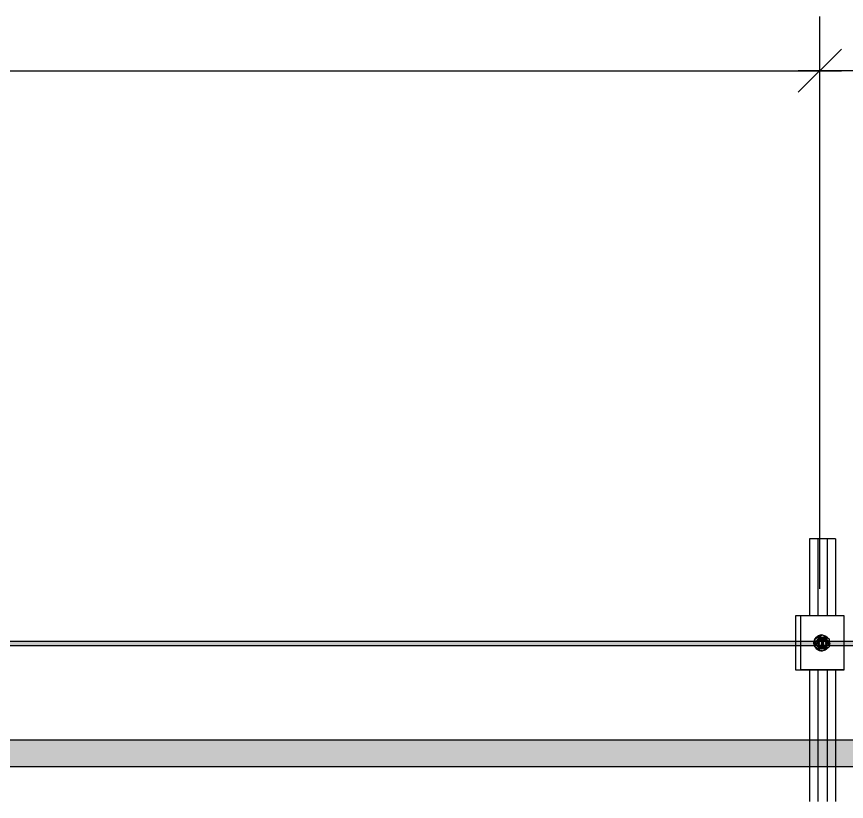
# Model space of a CAD drawing. Header units: millimetres. Extents: x 1732 to 2060, y 1135 to 1322.
# Drawn here: x 1850.17 to 1875.6, y 1285.95 to 1310.01 of the extents above; entities that cross this region are included whole.
import ezdxf

# ---------------------------------------------------------------- set-up
doc = ezdxf.new("R2010")
doc.units = ezdxf.units.MM
doc.layers.get('Defpoints').update_dxf_attribs({"color": 2})
doc.layers.add('text', color=7, linetype='Continuous')
doc.styles.add('MASTER', font='cordia.shx', dxfattribs={"width": 1.1})
doc.dimstyles.new('E0025', dxfattribs={"dimscale": 0.025, "dimtxt": 1.6, "dimasz": 1.6, "dimexe": 2, "dimexo": 1, "dimgap": 2, "dimtad": 1, "dimtih": 1, "dimtoh": 1, "dimdec": 4, "dimzin": 0, "dimdsep": 46, "dimlunit": 6, "dimtxsty": 'MASTER', "dimblk": 'AA', "dimcen": 1, "dimclrd": 256, "dimclre": 256, "dimclrt": 256, "dimadec": 0, "dimazin": 0, "dimtfac": 1, "dimtdec": 4, "dimtix": 1, "dimtmove": 2, "dimatfit": 3, "dimfxl": 1, "dimtolj": 1, "dimtzin": 0, "dimarcsym": 0})

# ---------------------------------------------------------------- blocks, each defined once
blk = doc.blocks.new('A$C9f13dd22')
at = {"color": 3, "linetype": 'Continuous'}
for p, q in [((-0.00707, 0.00049), (-0.00751, -0.00027)), ((-0.00715, 0.00059), (-0.00718, 0.0003)), ((-0.00692, 0.00154), (-0.00715, 0.00059)), ((-0.00665, 0.00122), (-0.00707, 0.00049)), ((-0.00657, 0.00245), (-0.00692, 0.00154)), ((-0.00624, 0.00194), (-0.00665, 0.00122)), ((-0.0061, 0.0033), (-0.00657, 0.00245)), ((-0.00643, 0.00161), (-0.00642, 0.00166)), ((-0.00642, 0.00166), (-0.00623, 0.00212)), ((-0.00583, 0.00265), (-0.00624, 0.00194)), ((-0.00623, 0.00212), (-0.00602, 0.00257)), ((-0.00552, 0.00409), (-0.0061, 0.0033)), ((-0.00602, 0.00257), (-0.00577, 0.003)), ((-0.00542, 0.00336), (-0.00583, 0.00265)), ((-0.00577, 0.003), (-0.0055, 0.00341)), ((-0.00484, 0.00479), (-0.00552, 0.00409)), ((-0.00545, 0.00057), (-0.00551, -0.00021)), ((-0.0055, 0.00341), (-0.00519, 0.0038)), ((-0.00528, 0.00134), (-0.00545, 0.00057)), ((-0.00502, 0.00406), (-0.00542, 0.00336)), ((-0.00501, 0.00207), (-0.00528, 0.00134)), ((-0.00519, 0.0038), (-0.00512, 0.00388)), ((-0.0046, 0.00476), (-0.00502, 0.00406)), ((-0.00463, 0.00276), (-0.00501, 0.00207)), ((-0.00438, 0.00515), (-0.00484, 0.00479)), ((-0.00416, 0.00339), (-0.00463, 0.00276)), ((-0.00419, 0.00548), (-0.0046, 0.00476)), ((-0.00439, 0.00012), (-0.00429, 0.00077)), ((-0.00439, -0.00054), (-0.00439, 0.00012)), ((-0.00429, 0.00077), (-0.00409, 0.0014)), ((-0.00375, 0.00622), (-0.00419, 0.00548)), ((-0.00361, 0.00394), (-0.00416, 0.00339)), ((-0.00409, 0.0014), (-0.00381, 0.00199)), ((-0.00394, 0.00065), (-0.004, -0.00004)), ((-0.00376, 0.00133), (-0.00394, 0.00065)), ((-0.00381, 0.00199), (-0.00344, 0.00253)), ((-0.00346, 0.00196), (-0.00376, 0.00133)), ((-0.00288, 0.00623), (-0.00375, 0.00622)), ((-0.00298, 0.00441), (-0.00361, 0.00394)), ((-0.0035, -0.00001), (-0.00349, 0.00024)), ((-0.00349, 0.00024), (-0.00346, 0.00049)), ((-0.00306, 0.00253), (-0.00346, 0.00196)), ((-0.00346, 0.00049), (-0.00296, 0.00051)), ((0.00346, 0.00049), (-0.00346, 0.00049)), ((-0.00344, 0.00253), (-0.00299, 0.00301)), ((-0.00257, 0.00302), (-0.00306, 0.00253)), ((-0.00299, 0.00301), (-0.00247, 0.00342)), ((-0.00229, 0.00479), (-0.00298, 0.00441)), ((-0.00284, 0.00099), (-0.00296, 0.00051)), ((-0.00296, 0.00051), (0.00296, 0.00051)), ((-0.00205, 0.00624), (-0.00288, 0.00623)), ((-0.00264, 0.00144), (-0.00284, 0.00099)), ((-0.00236, 0.00186), (-0.00264, 0.00144)), ((-0.002, 0.00342), (-0.00257, 0.00302)), ((-0.00247, 0.00342), (-0.00189, 0.00375)), ((-0.00233, 0.00626), (-0.0024, 0.00623)), ((-0.00203, 0.00222), (-0.00236, 0.00186)), ((-0.00139, 0.00651), (-0.00233, 0.00626)), ((-0.00155, 0.00506), (-0.00229, 0.00479)), ((-0.00123, 0.00624), (-0.00205, 0.00624)), ((-0.00164, 0.00252), (-0.00203, 0.00222)), ((-0.00137, 0.00371), (-0.002, 0.00342)), ((-0.00189, 0.00375), (-0.00128, 0.00399)), ((-0.0012, 0.00276), (-0.00164, 0.00252)), ((-0.00078, 0.00523), (-0.00155, 0.00506)), ((-0.00046, 0.00664), (-0.00139, 0.00651)), ((-0.00069, 0.00389), (-0.00137, 0.00371)), ((-0.00128, 0.00399), (-0.00064, 0.00413)), ((-0.00041, 0.00625), (-0.00123, 0.00624)), ((-0.00074, 0.00292), (-0.0012, 0.00276)), ((0, 0.00528), (-0.00078, 0.00523)), ((-0.00025, 0.003), (-0.00074, 0.00292)), ((0, 0.00396), (-0.00069, 0.00389)), ((-0.00064, 0.00413), (0, 0.00418)), ((-0.00046, 0.00663), (-0.00046, 0.00664)), ((-0.00042, 0.00663), (-0.00046, 0.00664)), ((-0.00046, 0.00662), (-0.00046, 0.00663)), ((-0.00046, 0.00663), (-0.00046, 0.00663)), ((-0.00046, 0.0066), (-0.00046, 0.00662)), ((-0.00045, 0.00657), (-0.00046, 0.0066)), ((-0.00045, 0.00654), (-0.00045, 0.00657)), ((-0.00045, 0.0065), (-0.00045, 0.00654)), ((-0.00045, 0.00645), (-0.00045, 0.0065)), ((-0.00044, 0.00641), (-0.00045, 0.00645)), ((-0.00044, 0.00636), (-0.00044, 0.00641)), ((-0.00044, 0.00627), (-0.00044, 0.00636)), ((-0.00044, 0.00625), (-0.00044, 0.00627)), ((-0.00038, 0.00661), (-0.00042, 0.00663)), ((0.00041, 0.00625), (-0.00041, 0.00625)), ((-0.00035, 0.00658), (-0.00038, 0.00661)), ((-0.00033, 0.00655), (-0.00035, 0.00658)), ((-0.00033, 0.00652), (-0.00033, 0.00655)), ((-0.00032, 0.0065), (-0.00033, 0.00652)), ((-0.00032, 0.00647), (-0.00032, 0.0065)), ((-0.00032, 0.00644), (-0.00032, 0.00647)), ((-0.00031, 0.00639), (-0.00032, 0.00644)), ((-0.00031, 0.00635), (-0.00031, 0.00639)), ((-0.00031, 0.00629), (-0.00031, 0.00635)), ((-0.00031, 0.00625), (-0.00031, 0.00629)), ((0.00025, 0.003), (-0.00025, 0.003)), ((0.00078, 0.00523), (0, 0.00528)), ((0, 0.00418), (0.00064, 0.00413)), ((0.00069, 0.00389), (0, 0.00396)), ((0.00074, 0.00292), (0.00025, 0.003)), ((0.00031, 0.0063), (0.0003, 0.00625)), ((0.00032, 0.00638), (0.00031, 0.00636)), ((0.00031, 0.00634), (0.00032, 0.00636)), ((0.00031, 0.00636), (0.00031, 0.00633)), ((0.00031, 0.0063), (0.00031, 0.00634)), ((0.00031, 0.00633), (0.00031, 0.0063)), ((0.00033, 0.00641), (0.00032, 0.00638)), ((0.00033, 0.00641), (0.00032, 0.00636)), ((0.00032, 0.00636), (0.00038, 0.0064)), ((0.00036, 0.00644), (0.00033, 0.00641)), ((0.00035, 0.00644), (0.00033, 0.00641)), ((0.00037, 0.00646), (0.00035, 0.00644)), ((0.00043, 0.0065), (0.00037, 0.00646)), ((0.00039, 0.00645), (0.00038, 0.0064)), ((0.00038, 0.0064), (0.00038, 0.0064)), ((0.00038, 0.0064), (0.00038, 0.0064)), ((0.00038, 0.0064), (0.00039, 0.00639)), ((0.00042, 0.00649), (0.00039, 0.00645)), ((0.00039, 0.00639), (0.00039, 0.00639)), ((0.00039, 0.00639), (0.00039, 0.00637)), ((0.00039, 0.00637), (0.00039, 0.00635)), ((0.00039, 0.00635), (0.0004, 0.00633)), ((0.0004, 0.00633), (0.0004, 0.0063)), ((0.0004, 0.0063), (0.0004, 0.00627)), ((0.0004, 0.00627), (0.0004, 0.00625)), ((0.00123, 0.00624), (0.00041, 0.00625)), ((0.00043, 0.0065), (0.00042, 0.00649)), ((0.00046, 0.00652), (0.00043, 0.0065)), ((0.00051, 0.00653), (0.00046, 0.00652)), ((0.00051, 0.00653), (0.00052, 0.00652)), ((0.00144, 0.0064), (0.00051, 0.00653)), ((0.00051, 0.00653), (0.00051, 0.00653)), ((0.00052, 0.00652), (0.00052, 0.00652)), ((0.00052, 0.00652), (0.00052, 0.00651)), ((0.00052, 0.00651), (0.00052, 0.00649)), ((0.00052, 0.00649), (0.00052, 0.00646)), ((0.00052, 0.00646), (0.00052, 0.00643)), ((0.00052, 0.00643), (0.00053, 0.00639)), ((0.00053, 0.00639), (0.00053, 0.00635)), ((0.00053, 0.00635), (0.00053, 0.0063)), ((0.00053, 0.0063), (0.00053, 0.00625)), ((0.00053, 0.00625), (0.00053, 0.00625)), ((0.00064, 0.00413), (0.00128, 0.00399)), ((0.00137, 0.00371), (0.00069, 0.00389)), ((0.0012, 0.00276), (0.00074, 0.00292)), ((0.00155, 0.00506), (0.00078, 0.00523)), ((0.00164, 0.00252), (0.0012, 0.00276)), ((0.00205, 0.00624), (0.00123, 0.00624)), ((0.00128, 0.00399), (0.00189, 0.00375)), ((0.002, 0.00342), (0.00137, 0.00371)), ((0.00204, 0.00624), (0.00144, 0.0064)), ((0.00229, 0.00479), (0.00155, 0.00506)), ((0.00203, 0.00222), (0.00164, 0.00252)), ((0.00189, 0.00375), (0.00247, 0.00342)), ((0.00257, 0.00302), (0.002, 0.00342)), ((0.00236, 0.00186), (0.00203, 0.00222)), ((0.00288, 0.00623), (0.00205, 0.00624)), ((0.00298, 0.00441), (0.00229, 0.00479)), ((0.00264, 0.00144), (0.00236, 0.00186)), ((0.00247, 0.00342), (0.00299, 0.00301)), ((0.00306, 0.00253), (0.00257, 0.00302)), ((0.00284, 0.00099), (0.00264, 0.00144)), ((0.00296, 0.00051), (0.00284, 0.00099)), ((0.00375, 0.00622), (0.00288, 0.00623)), ((0.00296, 0.00051), (0.00346, 0.00049)), ((0.00361, 0.00394), (0.00298, 0.00441)), ((0.00299, 0.00301), (0.00344, 0.00253)), ((0.00346, 0.00196), (0.00306, 0.00253)), ((0.00344, 0.00253), (0.00381, 0.00199)), ((0.00376, 0.00133), (0.00346, 0.00196)), ((0.00346, 0.00049), (0.00349, 0.00024)), ((0.00349, 0.00024), (0.0035, -0.00001)), ((0.00416, 0.00339), (0.00361, 0.00394)), ((0.00419, 0.00548), (0.00375, 0.00622)), ((0.00394, 0.00065), (0.00376, 0.00133)), ((0.00381, 0.00199), (0.00409, 0.0014)), ((0.004, -0.00004), (0.00394, 0.00065)), ((0.00409, 0.0014), (0.00429, 0.00077)), ((0.00463, 0.00276), (0.00416, 0.00339)), ((0.0046, 0.00477), (0.00419, 0.00548)), ((0.00429, 0.00077), (0.00439, 0.00012)), ((0.00439, 0.00012), (0.00439, -0.00054)), ((0.00487, 0.00468), (0.00447, 0.00499)), ((0.00502, 0.00406), (0.0046, 0.00477)), ((0.00501, 0.00207), (0.00463, 0.00276)), ((0.00554, 0.00399), (0.00487, 0.00468)), ((0.00528, 0.00134), (0.00501, 0.00207)), ((0.00542, 0.00336), (0.00502, 0.00406)), ((0.00526, 0.00364), (0.00555, 0.00327)), ((0.00545, 0.00057), (0.00528, 0.00134)), ((0.00583, 0.00265), (0.00542, 0.00336)), ((0.00551, -0.00021), (0.00545, 0.00057)), ((0.00611, 0.00321), (0.00554, 0.00399)), ((0.00555, 0.00327), (0.00582, 0.00285)), ((0.00582, 0.00285), (0.00606, 0.00242)), ((0.00624, 0.00194), (0.00583, 0.00265)), ((0.00606, 0.00242), (0.00627, 0.00197)), ((0.00658, 0.00236), (0.00611, 0.00321)), ((0.00665, 0.00122), (0.00624, 0.00194)), ((0.00627, 0.00197), (0.00635, 0.00174)), ((0.00693, 0.00146), (0.00658, 0.00236)), ((0.00707, 0.00049), (0.00665, 0.00122)), ((0.00715, 0.00052), (0.00693, 0.00146)), ((0.00751, -0.00027), (0.00707, 0.00049)), ((0.00717, 0.00031), (0.00715, 0.00052)), ((-0.00751, -0.00027), (-0.00751, -0.00049)), ((-0.00751, -0.00027), (-0.00707, -0.00101)), ((-0.00751, -0.00049), (-0.00707, -0.00126)), ((-0.0072, -0.00147), (-0.00724, -0.00096)), ((-0.00724, -0.00107), (-0.00724, -0.00096)), ((-0.00719, -0.00159), (-0.00724, -0.00107)), ((-0.00723, -0.00098), (-0.00719, -0.00157)), ((-0.00712, -0.00198), (-0.0072, -0.00147)), ((-0.00719, -0.00157), (-0.007, -0.00255)), ((-0.00711, -0.00209), (-0.00719, -0.00159)), ((-0.00701, -0.00248), (-0.00712, -0.00198)), ((-0.00699, -0.00259), (-0.00711, -0.00209)), ((-0.00707, -0.00101), (-0.00665, -0.00173)), ((-0.00707, -0.00126), (-0.00665, -0.00199)), ((-0.00686, -0.00297), (-0.00701, -0.00248)), ((-0.007, -0.00255), (-0.00668, -0.00349)), ((-0.00684, -0.00308), (-0.00699, -0.00259)), ((-0.00667, -0.00345), (-0.00686, -0.00297)), ((-0.00665, -0.00356), (-0.00684, -0.00308)), ((-0.00668, -0.00349), (-0.00623, -0.00438)), ((-0.00646, -0.00392), (-0.00667, -0.00345)), ((-0.00665, -0.00173), (-0.00624, -0.00243)), ((-0.00665, -0.00199), (-0.00624, -0.0027)), ((-0.00643, -0.00402), (-0.00665, -0.00356)), ((-0.00659, -0.00226), (-0.00664, -0.00201)), ((-0.00645, -0.00274), (-0.00659, -0.00226)), ((-0.00621, -0.00437), (-0.00646, -0.00392)), ((-0.00627, -0.00321), (-0.00645, -0.00274)), ((-0.00618, -0.00447), (-0.00643, -0.00402)), ((-0.00607, -0.00366), (-0.00627, -0.00321)), ((-0.00624, -0.00243), (-0.00583, -0.00314)), ((-0.00624, -0.0027), (-0.00583, -0.00342)), ((-0.00623, -0.00438), (-0.00566, -0.0052)), ((-0.00593, -0.0048), (-0.00621, -0.00437)), ((-0.00589, -0.00489), (-0.00618, -0.00447)), ((-0.00583, -0.00409), (-0.00607, -0.00366)), ((-0.00562, -0.0052), (-0.00593, -0.0048)), ((-0.00558, -0.0053), (-0.00589, -0.00489)), ((-0.00583, -0.00314), (-0.00542, -0.00384)), ((-0.00583, -0.00342), (-0.00542, -0.00412)), ((-0.00555, -0.00451), (-0.00583, -0.00409)), ((-0.00566, -0.0052), (-0.00498, -0.00594)), ((-0.00528, -0.00559), (-0.00562, -0.0052)), ((-0.00524, -0.00568), (-0.00558, -0.0053)), ((-0.00525, -0.00491), (-0.00555, -0.00451)), ((-0.00551, -0.00021), (-0.00545, -0.001)), ((-0.00545, -0.001), (-0.00528, -0.00176)), ((-0.00542, -0.00384), (-0.00502, -0.00455)), ((-0.00542, -0.00412), (-0.00502, -0.00483)), ((-0.00528, -0.00176), (-0.00501, -0.0025)), ((-0.00492, -0.00595), (-0.00528, -0.00559)), ((-0.00492, -0.00528), (-0.00525, -0.00491)), ((-0.00487, -0.00604), (-0.00524, -0.00568)), ((-0.00502, -0.00455), (-0.0046, -0.00527)), ((-0.00502, -0.00483), (-0.0046, -0.00553)), ((-0.00501, -0.0025), (-0.00463, -0.00319)), ((-0.00498, -0.00594), (-0.00421, -0.00657)), ((-0.00457, -0.00563), (-0.00492, -0.00528)), ((-0.00453, -0.00629), (-0.00492, -0.00595)), ((-0.00448, -0.00637), (-0.00487, -0.00604)), ((-0.00463, -0.00319), (-0.00416, -0.00381)), ((-0.0046, -0.00527), (-0.00419, -0.006)), ((-0.0046, -0.00553), (-0.00419, -0.00625)), ((-0.00453, -0.00566), (-0.00457, -0.00563)), ((-0.00412, -0.00659), (-0.00453, -0.00629)), ((-0.00407, -0.00667), (-0.00448, -0.00637)), ((-0.00429, -0.00119), (-0.00439, -0.00054)), ((-0.00409, -0.00182), (-0.00429, -0.00119)), ((-0.00421, -0.00657), (-0.00387, -0.00678)), ((-0.00419, -0.006), (-0.00375, -0.00676)), ((-0.00419, -0.00625), (-0.00375, -0.00698)), ((-0.00416, -0.00381), (-0.00361, -0.00437)), ((-0.0039, -0.00673), (-0.00412, -0.00659)), ((-0.00381, -0.00242), (-0.00409, -0.00182)), ((-0.00386, -0.00681), (-0.00407, -0.00667)), ((-0.004, -0.00004), (-0.00394, -0.00073)), ((-0.00394, -0.00073), (-0.00376, -0.00141)), ((-0.00344, -0.00296), (-0.00381, -0.00242)), ((-0.00376, -0.00141), (-0.00346, -0.00204)), ((-0.00375, -0.00676), (-0.00288, -0.00675)), ((-0.00375, -0.00676), (-0.00375, -0.00698)), ((-0.00375, -0.00698), (-0.00288, -0.007)), ((-0.00361, -0.00437), (-0.00298, -0.00484)), ((-0.00318, -0.00719), (-0.00356, -0.00699)), ((-0.00354, -0.00699), (-0.00337, -0.0071)), ((-0.00349, -0.00026), (-0.0035, -0.00001)), ((-0.00346, -0.00051), (-0.00349, -0.00026)), ((-0.00324, -0.00711), (-0.00347, -0.00699)), ((-0.00296, -0.00049), (-0.00346, -0.00051)), ((-0.00346, -0.00204), (-0.00306, -0.00261)), ((-0.00299, -0.00344), (-0.00344, -0.00296)), ((-0.00337, -0.0071), (-0.00245, -0.0075)), ((-0.00277, -0.00733), (-0.00324, -0.00711)), ((-0.00271, -0.0074), (-0.00318, -0.00719)), ((-0.00306, -0.00261), (-0.00257, -0.0031)), ((-0.00247, -0.00385), (-0.00299, -0.00344)), ((-0.00298, -0.00484), (-0.00229, -0.00521)), ((-0.00296, -0.00049), (0.00296, -0.00049)), ((-0.00296, -0.00049), (-0.00284, -0.00096)), ((-0.00288, -0.00675), (-0.00205, -0.00674)), ((-0.00288, -0.007), (-0.00205, -0.00701)), ((-0.00284, -0.00096), (-0.00264, -0.00142)), ((-0.00229, -0.00751), (-0.00277, -0.00733)), ((-0.00223, -0.00757), (-0.00271, -0.0074)), ((-0.00264, -0.00142), (-0.00236, -0.00183)), ((-0.00257, -0.0031), (-0.002, -0.0035)), ((-0.00189, -0.00418), (-0.00247, -0.00385)), ((-0.00245, -0.0075), (-0.00149, -0.00777)), ((-0.00236, -0.00183), (-0.00203, -0.00219)), ((-0.00229, -0.00521), (-0.00155, -0.00549)), ((-0.0018, -0.00765), (-0.00229, -0.00751)), ((-0.002, -0.0071), (-0.00227, -0.007)), ((-0.00174, -0.00772), (-0.00223, -0.00757)), ((-0.00205, -0.00674), (-0.00123, -0.00674)), ((-0.00205, -0.00701), (-0.00123, -0.00701)), ((-0.00203, -0.00219), (-0.00164, -0.0025)), ((-0.002, -0.0035), (-0.00137, -0.00379)), ((-0.00152, -0.00723), (-0.002, -0.0071)), ((-0.00128, -0.00442), (-0.00189, -0.00418)), ((-0.0013, -0.00776), (-0.0018, -0.00765)), ((-0.00164, -0.0025), (-0.0012, -0.00273)), ((-0.00155, -0.00549), (-0.00078, -0.00566)), ((-0.00103, -0.00732), (-0.00152, -0.00723)), ((-0.00137, -0.00379), (-0.00069, -0.00397)), ((-0.00064, -0.00456), (-0.00128, -0.00442)), ((-0.00123, -0.00674), (-0.00041, -0.00673)), ((-0.00123, -0.00701), (-0.00041, -0.00701)), ((-0.0012, -0.00273), (-0.00074, -0.00289)), ((-0.00054, -0.00738), (-0.00103, -0.00732)), ((-0.00078, -0.00566), (0, -0.00571)), ((-0.00074, -0.00289), (-0.00025, -0.00297)), ((-0.00069, -0.00397), (0, -0.00403)), ((0, -0.00461), (-0.00064, -0.00456)), ((-0.00004, -0.0074), (-0.00054, -0.00738)), ((-0.00041, -0.00673), (0.00041, -0.00673)), ((-0.00041, -0.00701), (0.00041, -0.00701)), ((-0.00025, -0.00297), (0.00025, -0.00297)), ((0.00045, -0.00739), (-0.00004, -0.0074)), ((0, -0.00403), (0.00069, -0.00397)), ((0, -0.00421), (0.00078, -0.00413)), ((0.00064, -0.00456), (0, -0.00461)), ((0, -0.00571), (0.00078, -0.00566)), ((0.00025, -0.00297), (0.00074, -0.00289)), ((0.00041, -0.00673), (0.00123, -0.00674)), ((0.00041, -0.00701), (0.00123, -0.00701)), ((0.00095, -0.00734), (0.00045, -0.00739)), ((0.00128, -0.00442), (0.00064, -0.00456)), ((0.00069, -0.00397), (0.00137, -0.00379)), ((0.00074, -0.00289), (0.0012, -0.00273)), ((0.00078, -0.00413), (0.00152, -0.00391)), ((0.00078, -0.00566), (0.00155, -0.00549)), ((0.00144, -0.00725), (0.00095, -0.00734)), ((0.0012, -0.00273), (0.00164, -0.0025)), ((0.00123, -0.00674), (0.00205, -0.00674)), ((0.00123, -0.00701), (0.00205, -0.00701)), ((0.00189, -0.00418), (0.00128, -0.00442)), ((0.00137, -0.00379), (0.002, -0.0035)), ((0.00192, -0.00713), (0.00144, -0.00725)), ((0.00147, -0.00778), (0.00243, -0.00752)), ((0.00152, -0.00391), (0.00221, -0.00354)), ((0.00155, -0.00549), (0.00229, -0.00521)), ((0.00164, -0.0025), (0.00203, -0.00219)), ((0.00224, -0.00753), (0.00175, -0.00767)), ((0.0023, -0.00756), (0.00181, -0.00771)), ((0.00247, -0.00385), (0.00189, -0.00418)), ((0.00231, -0.007), (0.00192, -0.00713)), ((0.002, -0.0035), (0.00257, -0.0031)), ((0.00203, -0.00219), (0.00236, -0.00183)), ((0.00205, -0.00674), (0.00288, -0.00675)), ((0.00205, -0.00701), (0.00288, -0.007)), ((0.00221, -0.00354), (0.00283, -0.00304)), ((0.00273, -0.00736), (0.00224, -0.00753)), ((0.00229, -0.00521), (0.00298, -0.00484)), ((0.00278, -0.00738), (0.0023, -0.00756)), ((0.00236, -0.00183), (0.00264, -0.00142)), ((0.00243, -0.00752), (0.00335, -0.00712)), ((0.00299, -0.00344), (0.00247, -0.00385)), ((0.00257, -0.0031), (0.00306, -0.00261)), ((0.00264, -0.00142), (0.00284, -0.00096)), ((0.00319, -0.00715), (0.00273, -0.00736)), ((0.00325, -0.00717), (0.00278, -0.00738)), ((0.00283, -0.00304), (0.00332, -0.00244)), ((0.00284, -0.00096), (0.00296, -0.00049)), ((0.00288, -0.00675), (0.00375, -0.00676)), ((0.00288, -0.007), (0.00375, -0.00698)), ((0.00346, -0.00051), (0.00296, -0.00049)), ((0.00298, -0.00484), (0.00361, -0.00437)), ((0.00344, -0.00296), (0.00299, -0.00344)), ((0.00306, -0.00261), (0.00346, -0.00204)), ((0.0035, -0.00699), (0.00319, -0.00715)), ((0.00359, -0.00699), (0.00325, -0.00717)), ((0.00332, -0.00244), (0.00369, -0.00175)), ((0.00335, -0.00712), (0.00357, -0.00699)), ((0.00381, -0.00242), (0.00344, -0.00296)), ((0.00349, -0.00026), (0.00346, -0.00051)), ((0.00346, -0.00204), (0.00376, -0.00141)), ((0.0035, -0.00001), (0.00349, -0.00026)), ((0.00361, -0.00437), (0.00416, -0.00381)), ((0.00369, -0.00175), (0.00392, -0.001)), ((0.00375, -0.00676), (0.00419, -0.006)), ((0.00375, -0.00698), (0.00419, -0.00625)), ((0.00375, -0.00676), (0.00375, -0.00698)), ((0.00376, -0.00141), (0.00394, -0.00073)), ((0.00409, -0.00182), (0.00381, -0.00242)), ((0.00413, -0.00665), (0.00384, -0.00684)), ((0.00385, -0.00682), (0.0042, -0.00661)), ((0.00408, -0.00664), (0.00388, -0.00676)), ((0.00392, -0.001), (0.004, -0.00021)), ((0.00394, -0.00073), (0.004, -0.00004)), ((0.004, -0.00021), (0.004, -0.00017)), ((0.00449, -0.00634), (0.00408, -0.00664)), ((0.00429, -0.00119), (0.00409, -0.00182)), ((0.00454, -0.00635), (0.00413, -0.00665)), ((0.00416, -0.00381), (0.00463, -0.00319)), ((0.00419, -0.006), (0.0046, -0.00527)), ((0.00419, -0.00625), (0.0046, -0.00553)), ((0.0042, -0.00661), (0.00497, -0.00598)), ((0.00439, -0.00054), (0.00429, -0.00119)), ((0.00451, -0.00571), (0.00449, -0.00572)), ((0.00488, -0.00601), (0.00449, -0.00634)), ((0.00487, -0.00537), (0.00451, -0.00571)), ((0.00493, -0.00601), (0.00454, -0.00635)), ((0.0046, -0.00527), (0.00502, -0.00455)), ((0.0046, -0.00553), (0.00502, -0.00483)), ((0.00463, -0.00319), (0.00501, -0.0025)), ((0.0052, -0.005), (0.00487, -0.00537)), ((0.00525, -0.00565), (0.00488, -0.00601)), ((0.00529, -0.00566), (0.00493, -0.00601)), ((0.00497, -0.00598), (0.00564, -0.00525)), ((0.00501, -0.0025), (0.00528, -0.00176)), ((0.00502, -0.00455), (0.00542, -0.00384)), ((0.00502, -0.00483), (0.00542, -0.00412)), ((0.0055, -0.00461), (0.0052, -0.005)), ((0.00559, -0.00527), (0.00525, -0.00565)), ((0.00528, -0.00176), (0.00545, -0.001)), ((0.00563, -0.00527), (0.00529, -0.00566)), ((0.00542, -0.00384), (0.00583, -0.00314)), ((0.00542, -0.00412), (0.00583, -0.00341)), ((0.00545, -0.001), (0.00551, -0.00021)), ((0.00578, -0.0042), (0.0055, -0.00461)), ((0.0059, -0.00487), (0.00559, -0.00527)), ((0.00594, -0.00486), (0.00563, -0.00527)), ((0.00564, -0.00525), (0.00621, -0.00444)), ((0.00603, -0.00377), (0.00578, -0.0042)), ((0.00583, -0.00314), (0.00624, -0.00243)), ((0.00583, -0.00341), (0.00624, -0.0027)), ((0.00618, -0.00444), (0.0059, -0.00487)), ((0.00622, -0.00444), (0.00594, -0.00486)), ((0.00624, -0.00333), (0.00603, -0.00377)), ((0.00643, -0.004), (0.00618, -0.00444)), ((0.00621, -0.00444), (0.00667, -0.00355)), ((0.00646, -0.00399), (0.00622, -0.00444)), ((0.00624, -0.00243), (0.00665, -0.00173)), ((0.00624, -0.0027), (0.00665, -0.00199)), ((0.00642, -0.00287), (0.00624, -0.00333)), ((0.00657, -0.00239), (0.00642, -0.00287)), ((0.00665, -0.00354), (0.00643, -0.004)), ((0.00668, -0.00353), (0.00646, -0.00399)), ((0.00666, -0.00197), (0.00657, -0.00239)), ((0.00665, -0.00173), (0.00707, -0.00101)), ((0.00665, -0.00199), (0.00707, -0.00126)), ((0.00684, -0.00306), (0.00665, -0.00354)), ((0.00667, -0.00355), (0.00699, -0.00262)), ((0.00686, -0.00305), (0.00668, -0.00353)), ((0.00699, -0.00258), (0.00684, -0.00306)), ((0.00701, -0.00256), (0.00686, -0.00305)), ((0.00699, -0.00262), (0.00719, -0.00164)), ((0.00711, -0.00208), (0.00699, -0.00258)), ((0.00712, -0.00206), (0.00701, -0.00256)), ((0.00707, -0.00101), (0.00751, -0.00027)), ((0.00707, -0.00126), (0.00751, -0.00049)), ((0.00719, -0.00157), (0.00711, -0.00208)), ((0.0072, -0.00156), (0.00712, -0.00206)), ((0.00719, -0.00164), (0.00723, -0.00097)), ((0.00724, -0.00107), (0.00719, -0.00157)), ((0.00724, -0.00105), (0.0072, -0.00156)), ((0.00724, -0.00095), (0.00724, -0.00105)), ((0.00724, -0.00096), (0.00724, -0.00107)), ((0.00751, -0.00027), (0.00751, -0.00049)), ((-0.00124, -0.00782), (-0.00174, -0.00772)), ((-0.00149, -0.00777), (-0.00051, -0.00791)), ((-0.00079, -0.00784), (-0.0013, -0.00776)), ((-0.00073, -0.00789), (-0.00124, -0.00782)), ((-0.00028, -0.00788), (-0.00079, -0.00784)), ((-0.00022, -0.00793), (-0.00073, -0.00789)), ((-0.00051, -0.00791), (0.00049, -0.00792)), ((0.00023, -0.00788), (-0.00028, -0.00788)), ((0.00029, -0.00793), (-0.00022, -0.00793)), ((0.00074, -0.00785), (0.00023, -0.00788)), ((0.0008, -0.00789), (0.00029, -0.00793)), ((0.00049, -0.00792), (0.00147, -0.00778)), ((0.00125, -0.00778), (0.00074, -0.00785)), ((0.00131, -0.00781), (0.0008, -0.00789)), ((0.00175, -0.00767), (0.00125, -0.00778)), ((0.00181, -0.00771), (0.00131, -0.00781))]:
    blk.add_line(p, q, dxfattribs=at)
at = {"color": 3}
for p, q in [((0.00049, 0), (-0.00049, 0)), ((0, 0.00049), (0, -0.00049))]:
    blk.add_line(p, q, dxfattribs=at)
blk = doc.blocks.new('A$C67de95f4')
at = {"color": 3}
for p, q in [((-0.025, 0.02), (-0.025, -0.02)), ((-0.025, -0.02), (0.025, -0.02))]:
    blk.add_line(p, q, dxfattribs=at)
blk.add_lwpolyline([(-0.025, 0.02), (0.025, 0.02), (0.025, -0.025), (-0.025, -0.025)], close=True, dxfattribs=at)
blk.add_blockref('A$C9f13dd22', (0, 0), dxfattribs=at)
blk = doc.blocks.new('AA')
at = {"color": 3}
blk.add_line((-0.5, -0.5), (0.5, 0.5), dxfattribs=at)
at = {"color": 8}
blk.add_line((-1, 0), (0.5, 0), dxfattribs=at)
blk = doc.blocks.new('*D23')
at = {"layer": 'Defpoints', "color": 0}
for p in [(-3.04618, 1.27744), (-5.44618, 0.77333), (-3.04618, 0.77333)]:
    blk.add_point(p, dxfattribs=at)
at = {"layer": 'text', "lineweight": -2}
for p, q in [((-5.44618, 0.79833), (-5.44618, 1.32744)), ((-3.04618, 0.79833), (-3.04618, 1.32744)), ((-5.40618, 1.27744), (-3.08618, 1.27744))]:
    blk.add_line(p, q, dxfattribs=at)
at = {"layer": 'text', "linetype": 'ByBlock', "lineweight": -2, "xscale": 0.04, "yscale": 0.04, "zscale": 0.04, "rotation": 180}
blk.add_blockref('AA', (-5.44618, 1.27744), dxfattribs=at)
at = {"layer": 'text', "linetype": 'ByBlock', "lineweight": -2, "xscale": 0.04, "yscale": 0.04, "zscale": 0.04}
blk.add_blockref('AA', (-3.04618, 1.27744), dxfattribs=at)
at = {"layer": 'text', "insert": (-4.24618, 1.34744), "char_height": 0.04, "attachment_point": 5, "style": 'MASTER'}
blk.add_mtext('\\A1;LIFELINE SUPPORT ', dxfattribs=at)
blk = doc.blocks.new('*D24')
at = {"layer": 'Defpoints', "color": 0}
for p in [(-0.64793, 1.27744), (-3.04618, 0.77333), (-0.64793, 0.77333)]:
    blk.add_point(p, dxfattribs=at)
at = {"layer": 'text', "lineweight": -2}
for p, q in [((-3.04618, 0.79833), (-3.04618, 1.32744)), ((-0.64793, 0.79833), (-0.64793, 1.32744)), ((-3.00618, 1.27744), (-0.68793, 1.27744))]:
    blk.add_line(p, q, dxfattribs=at)
at = {"layer": 'text', "linetype": 'ByBlock', "lineweight": -2, "xscale": 0.04, "yscale": 0.04, "zscale": 0.04, "rotation": 180}
blk.add_blockref('AA', (-3.04618, 1.27744), dxfattribs=at)
at = {"layer": 'text', "linetype": 'ByBlock', "lineweight": -2, "xscale": 0.04, "yscale": 0.04, "zscale": 0.04}
blk.add_blockref('AA', (-0.64793, 1.27744), dxfattribs=at)
at = {"layer": 'text', "insert": (-1.84706, 1.34744), "char_height": 0.04, "attachment_point": 5, "style": 'MASTER'}
blk.add_mtext('\\A1;LIFELINE SUPPORT{\\A1;.}', dxfattribs=at)
blk = doc.blocks.new('G$C7D58528E')
h = blk.add_hatch(color=130)
h.dxf.hatch_style = 1
h.paths.add_polyline_path([(-6.08962, 0.74562), (-6.08962, 0.75009), (0, 0.75009), (0, 0.74562), (-6.08962, 0.74562)])
h = blk.add_hatch(color=80)
h.dxf.hatch_style = 1
h.paths.add_polyline_path([(-6.09, 0.63368), (-6.09, 0.65868), (0, 0.65868), (0, 0.63368), (-6.09, 0.63368)])
at = {"color": 8, "linetype": 'Continuous'}
for p, q in [((-3.03168, 0.84442), (-3.05568, 0.84442)), ((-3.05568, 0.84442), (-3.05568, 0.77333)), ((-3.04793, 0.84442), (-3.04793, 0.77333)), ((-3.03943, 0.84442), (-3.03943, 0.77333)), ((-3.03168, 0.84442), (-3.03168, 0.77333)), ((-3.05568, 0.72333), (-3.05568, 0.72333)), ((-3.05568, 0.72333), (-3.05568, 0.60179)), ((-3.04793, 0.72333), (-3.04793, 0.72333)), ((-3.04793, 0.72333), (-3.04793, 0.60179)), ((-3.03943, 0.72333), (-3.03943, 0.72333)), ((-3.03943, 0.72333), (-3.03943, 0.60179)), ((-3.03168, 0.72333), (-3.03168, 0.72333)), ((-3.03168, 0.72333), (-3.03168, 0.60179))]:
    blk.add_line(p, q, dxfattribs=at)
at = {"color": 130}
blk.add_lwpolyline([(-6.08962, 0.74562), (-6.08962, 0.75009), (0, 0.75009), (0, 0.74562)], close=True, dxfattribs=at)
at = {"color": 80}
blk.add_lwpolyline([(-6.09, 0.63368), (-6.09, 0.65868), (0, 0.65868), (0, 0.63368)], close=True, dxfattribs=at)
at = {"xscale": -1, "rotation": 270}
blk.add_blockref('A$C67de95f4', (-3.04368, 0.74833), dxfattribs=at)
at = {"layer": 'text'}
for p1, p2, text, picture, middle in [((-5.44618, 0.77333), (-3.04618, 0.77333), 'LIFELINE SUPPORT ', '*D23', (-4.24618, 1.34744)), ((-3.04618, 0.77333), (-0.64793, 0.77333), 'LIFELINE SUPPORT{\\A1;.}', '*D24', (-1.84706, 1.34744))]:
    dim = blk.add_aligned_dim(p1=p1, p2=p2, distance=0.50411, text=text, dimstyle='E0025', override={"dimtxsty": 'MASTER'}, dxfattribs=at)
    dim.commit()
    dim.dimension.update_dxf_attribs({"geometry": picture, "text_midpoint": middle})

msp = doc.modelspace()

# ---------------------------------------------------------------- block references
at = {"xscale": 33.15859415608583, "yscale": 33.15859415608583, "zscale": 33.15859415608583}
msp.add_blockref('G$C7D58528E', (1975.795, 1265.996), dxfattribs=at)

doc.saveas('drawing.dxf')
